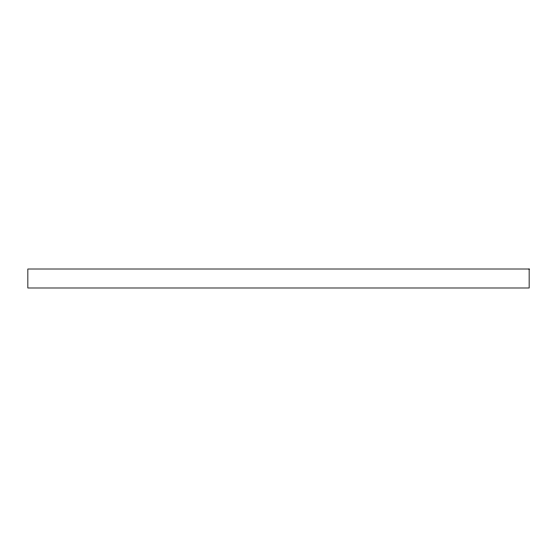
<?xml version="1.0" encoding="UTF-8"?>
<svg xmlns="http://www.w3.org/2000/svg" width="557" height="557" viewBox="0 0 557 557"><rect width="100%" height="100%" fill="white"/><g stroke="black" fill="none" stroke-linecap="round" stroke-linejoin="round"><path stroke-width="0.84" d="M529.15 269.01L27.85 269.01L27.85 287.99L529.15 287.99L529.15 269.01"/></g></svg>
